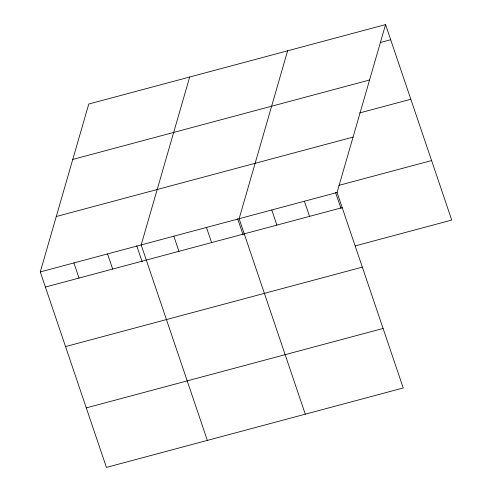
<?xml version="1.0" encoding="UTF-8"?>
<svg xmlns="http://www.w3.org/2000/svg" width="492" height="492" viewBox="0 0 492 492"><rect width="100%" height="100%" fill="white"/><g stroke="black" fill="none" stroke-linecap="round" stroke-linejoin="round"><path stroke-width="0.74" d="M385.568 24.6L337.069 192.495L403.231 387.973L106.432 467.4L40.27 271.928L88.769 104.027L385.568 24.6L451.73 220.072L355.273 245.889M189.678 77.023L141.179 244.918L207.347 440.395M287.623 50.811L239.124 218.706L305.286 414.184M380.304 42.515L390.691 39.735M72.761 159.433L369.56 80.005M359.634 112.951L410.832 99.249M56.273 216.517L353.072 137.09M338.84 185.386L431.589 160.564M40.27 271.928L337.069 192.495M45.393 287.064L342.192 207.636M65.534 346.577L362.333 267.144M86.291 407.886L383.09 328.459M335.612 192.581L341.011 208.547M304.419 201.234L309.542 216.369M271.775 209.973L276.898 225.108M237.667 218.792L243.066 234.758M206.474 227.445L211.603 242.581M173.83 236.185L178.953 251.32M136.751 245.797L142.157 261.762M107.545 253.921L112.668 269.056M73.905 262.925L79.028 278.06"/></g></svg>
